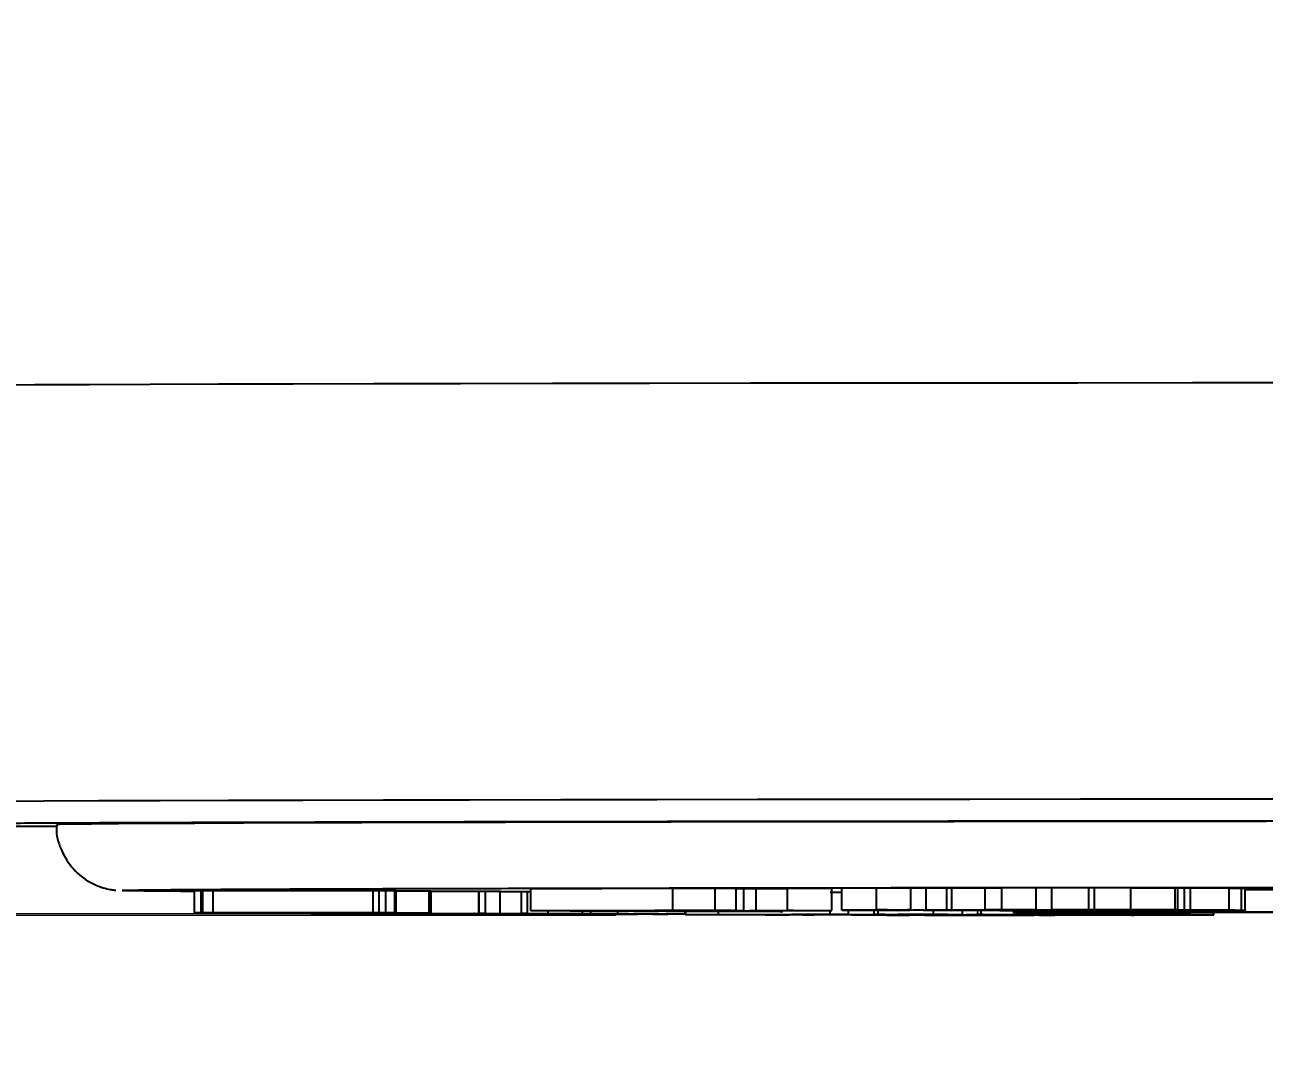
# Model space of a CAD drawing. Header units: millimetres. Extents: x 2003 to 4439, y 563 to 2285.
# Drawn here: x 2745.6 to 2802.2, y 657.3 to 704.6 of the extents above; entities that cross this region are included whole.
import ezdxf

# ---------------------------------------------------------------- set-up
doc = ezdxf.new("R2010")
doc.units = ezdxf.units.MM
doc.layers.add('AM_5', color=3, linetype='Continuous', lineweight=25)
doc.styles.add('SLDTEXTSTYLE1', font='txt.shx', dxfattribs={"width": 0.7, "bigfont": 'gbcbig.shx'})
doc.dimstyles.new('SLDDIMSTYLE12$0', dxfattribs={"dimtxt": 12, "dimasz": 10, "dimexe": 0, "dimexo": 0.0625, "dimgap": 0.875, "dimtad": 1, "dimdec": 1, "dimlfac": 1.8, "dimrnd": 1e-09, "dimzin": 12, "dimdsep": 46, "dimtxsty": 'SLDTEXTSTYLE1', "dimcen": 0.09, "dimdle": 8.16, "dimclrd": 3, "dimclre": 3, "dimadec": 0, "dimazin": 3, "dimtfac": 1, "dimtdec": 1, "dimtofl": 0, "dimtmove": 0, "dimatfit": 3, "dimfxl": 0, "dimfrac": 2, "dimtolj": 1, "dimlwd": 5, "dimlwe": 5, "dimarcsym": 0})

# ---------------------------------------------------------------- blocks, each defined once
blk = doc.blocks.new('*D53')
at = {"layer": 'AM_5', "color": 3, "lineweight": 5, "transparency": 16777216}
blk.add_line((2818.316, 905.529), (2630.323, 905.529), dxfattribs=at)
at = {"layer": 'AM_5', "color": 3, "linetype": 'Continuous', "lineweight": 5, "transparency": 16777216}
for p, q in [((2630.323, 895.529), (2630.323, 673.917)), ((2772.571, 663.917), (2630.323, 663.917))]:
    blk.add_line(p, q, dxfattribs=at)
at = {"layer": 'AM_5', "color": 3, "transparency": 16777216}
for points in [[(2628.656, 895.529), (2631.99, 895.529), (2630.323, 905.529)], [(2628.656, 673.917), (2631.99, 673.917), (2630.323, 663.917)]]:
    blk.add_solid(points, dxfattribs=at)
at = {"layer": 'Defpoints', "color": 0, "transparency": 16777216}
for p in [(2818.379, 905.529), (2630.323, 663.917), (2772.633, 663.917)]:
    blk.add_point(p, dxfattribs=at)
at = {"layer": 'AM_5', "color": 0, "transparency": 16777216, "insert": (2623.448, 731.198), "char_height": 12, "attachment_point": 5, "rotation": 90, "style": 'SLDTEXTSTYLE1'}
blk.add_mtext('\\A1;245', dxfattribs=at)
blk = doc.blocks.new('*D54')
at = {"layer": 'AM_5', "color": 3, "lineweight": 5, "transparency": 16777216}
blk.add_line((2771.549, 663.988), (2630.502, 663.988), dxfattribs=at)
at = {"layer": 'AM_5', "color": 3, "linetype": 'Continuous', "lineweight": 5, "transparency": 16777216}
for p, q in [((2630.502, 653.988), (2630.502, 628.833)), ((2754.291, 618.833), (2630.502, 618.833))]:
    blk.add_line(p, q, dxfattribs=at)
at = {"layer": 'AM_5', "color": 3, "transparency": 16777216}
for points in [[(2628.835, 653.988), (2632.168, 653.988), (2630.502, 663.988)], [(2628.835, 628.833), (2632.168, 628.833), (2630.502, 618.833)]]:
    blk.add_solid(points, dxfattribs=at)
at = {"layer": 'Defpoints', "color": 0, "transparency": 16777216}
for p in [(2771.611, 663.988), (2630.502, 618.833), (2754.353, 618.833)]:
    blk.add_point(p, dxfattribs=at)
at = {"layer": 'AM_5', "color": 0, "transparency": 16777216, "insert": (2623.627, 641.411), "char_height": 12, "attachment_point": 5, "rotation": 90, "style": 'SLDTEXTSTYLE1'}
blk.add_mtext('\\A1;45', dxfattribs=at)

msp = doc.modelspace()

# ---------------------------------------------------------------- linework, layer by layer
at = {"color": 7, "linetype": 'Continuous', "lineweight": 25}
for p, q in [((2750.043, 665.056), (2750.097, 665.059)), ((2753.654, 665.039), (2753.348, 665.039)), ((2753.348, 664.039), (2753.348, 665.039)), ((2753.718, 665.038), (2753.654, 665.039)), ((2753.654, 664.039), (2753.654, 665.039)), ((2753.718, 665.038), (2753.718, 664.038)), ((2761.508, 665.04), (2754.207, 665.038)), ((2754.207, 664.038), (2754.207, 665.038)), ((2761.508, 664.04), (2761.508, 665.04)), ((2762.086, 665.042), (2761.78, 665.042)), ((2761.78, 664.042), (2761.78, 665.042)), ((2762.496, 665.037), (2762.086, 665.042)), ((2762.086, 664.042), (2762.086, 665.042)), ((2762.552, 665.035), (2762.496, 665.037)), ((2762.496, 664.037), (2762.496, 665.037)), ((2762.555, 664.035), (2762.555, 665.035)), ((2764.056, 664.024), (2764.056, 665.024)), ((2764.159, 664.023), (2764.159, 665.023)), ((2766.324, 665.005), (2764.159, 665.002)), ((2766.324, 664.005), (2766.324, 665.005)), ((2766.616, 665.007), (2766.339, 665.007)), ((2766.339, 664.007), (2766.339, 665.007)), ((2767.302, 665.004), (2766.616, 665.007)), ((2766.616, 665.007), (2766.616, 664.007)), ((2767.302, 664.004), (2767.302, 665.004)), ((2768.279, 664.997), (2767.302, 664.995)), ((2768.556, 664.999), (2768.279, 664.999)), ((2768.279, 663.999), (2768.279, 664.999)), ((2768.701, 664.998), (2768.556, 664.999)), ((2768.556, 663.999), (2768.556, 664.999)), ((2775.191, 665.143), (2768.701, 665.123)), ((2768.701, 664.123), (2768.701, 665.123)), ((2777.123, 665.147), (2775.191, 665.147)), ((2775.191, 664.147), (2775.191, 665.147)), ((2777.123, 664.147), (2777.123, 665.147)), ((2778.076, 665.143), (2777.123, 665.142)), ((2778.076, 664.143), (2778.076, 665.143)), ((2778.995, 665.132), (2778.423, 665.133)), ((2778.423, 664.133), (2778.423, 665.133)), ((2780.424, 665.136), (2778.995, 665.132)), ((2778.995, 664.132), (2778.995, 665.132)), ((2782.45, 665.141), (2780.424, 665.14)), ((2780.424, 664.14), (2780.424, 665.14)), ((2782.45, 664.141), (2782.45, 665.141)), ((2784.484, 665.159), (2782.905, 665.157)), ((2782.905, 664.157), (2782.905, 665.157)), ((2786.046, 665.167), (2784.484, 665.166)), ((2784.484, 664.166), (2784.484, 665.166)), ((2786.046, 664.167), (2786.046, 665.167)), ((2786.76, 665.162), (2786.046, 665.165)), ((2787.695, 665.164), (2786.76, 665.162)), ((2786.76, 664.162), (2786.76, 665.162)), ((2787.926, 665.166), (2787.695, 665.164)), ((2787.695, 664.164), (2787.695, 665.164)), ((2789.449, 665.165), (2787.926, 665.166)), ((2787.926, 664.166), (2787.926, 665.166)), ((2790.21, 665.167), (2789.449, 665.166)), ((2789.449, 664.166), (2789.449, 665.166)), ((2791.774, 665.175), (2790.21, 665.174)), ((2790.21, 664.174), (2790.21, 665.174)), ((2791.774, 664.175), (2791.774, 665.175)), ((2792.488, 665.17), (2791.774, 665.173)), ((2794.18, 665.173), (2792.488, 665.17)), ((2792.488, 664.17), (2792.488, 665.17)), ((2794.435, 665.175), (2794.18, 665.173)), ((2794.18, 664.173), (2794.18, 665.173)), ((2796.099, 665.174), (2794.435, 665.175)), ((2794.435, 664.175), (2794.435, 665.175)), ((2796.099, 664.174), (2796.099, 665.174)), ((2798.239, 665.168), (2798.126, 665.168)), ((2798.126, 664.168), (2798.126, 665.168)), ((2798.239, 664.168), (2798.239, 665.168)), ((2798.544, 665.159), (2798.239, 665.158)), ((2798.814, 665.161), (2798.544, 665.159)), ((2798.544, 664.159), (2798.544, 665.159)), ((2800.579, 665.161), (2798.814, 665.161)), ((2798.814, 664.161), (2798.814, 665.161)), ((2800.579, 664.161), (2800.579, 665.161)), ((2801.149, 664.151), (2801.149, 665.151)), ((2801.314, 664.15), (2801.314, 665.15)), ((2753.739, 664.034), (2753.348, 664.039)), ((2753.348, 664.039), (2753.654, 664.039)), ((2753.654, 664.039), (2753.718, 664.038)), ((2754.029, 664.035), (2754.045, 664.035)), ((2754.207, 664.038), (2761.508, 664.04)), ((2761.654, 664.039), (2754.353, 664.036)), ((2755.201, 664.036), (2755.201, 664.02)), ((2758.653, 664.03), (2758.653, 664.038)), ((2759.61, 663.995), (2758.664, 663.999)), ((2758.664, 663.999), (2758.942, 663.999)), ((2758.942, 663.999), (2759.13, 663.998)), ((2759.888, 663.995), (2759.61, 663.995)), ((2759.699, 663.996), (2759.888, 663.995)), ((2759.712, 663.998), (2766.324, 664.005)), ((2766.096, 664.004), (2759.855, 663.997)), ((2759.888, 663.995), (2759.888, 663.997)), ((2761.053, 663.989), (2766.144, 664.004)), ((2761.053, 663.989), (2761.053, 663.998)), ((2761.196, 663.988), (2761.053, 663.989)), ((2768.454, 663.996), (2761.196, 663.988)), ((2761.835, 664.042), (2761.78, 664.042)), ((2761.78, 664.042), (2762.086, 664.042)), ((2762.086, 664.042), (2762.496, 664.037)), ((2762.496, 664.037), (2762.478, 664.035)), ((2767.302, 664.004), (2762.854, 663.991)), ((2762.854, 663.991), (2762.902, 663.991)), ((2762.902, 663.991), (2768.312, 663.997)), ((2762.902, 663.991), (2762.902, 663.991)), ((2763.054, 663.99), (2763.054, 663.983)), ((2763.398, 663.98), (2763.091, 663.982)), ((2765.667, 663.993), (2765.667, 663.991)), ((2766.144, 664.004), (2766.096, 664.004)), ((2766.482, 664.006), (2766.339, 664.007)), ((2766.339, 664.007), (2766.616, 664.007)), ((2768.127, 663.967), (2766.441, 663.971)), ((2766.441, 663.971), (2766.684, 663.971)), ((2766.616, 664.007), (2767.302, 664.004)), ((2766.684, 663.971), (2766.977, 663.971)), ((2767.591, 663.97), (2773.255, 663.98)), ((2768.079, 663.968), (2768.37, 663.967)), ((2773.735, 663.979), (2768.112, 663.969)), ((2768.37, 663.967), (2768.127, 663.967)), ((2768.468, 663.998), (2768.279, 663.999)), ((2768.279, 663.999), (2768.556, 663.999)), ((2768.304, 663.982), (2768.304, 663.996)), ((2768.312, 663.997), (2768.312, 663.999)), ((2768.37, 663.967), (2768.37, 663.97)), ((2768.556, 663.999), (2769.502, 663.995)), ((2768.701, 664.123), (2775.443, 664.144)), ((2769.569, 664.123), (2768.701, 664.123)), ((2769.225, 663.995), (2769.036, 663.995)), ((2769.502, 663.995), (2769.225, 663.995)), ((2769.502, 663.995), (2769.502, 664.123)), ((2771.842, 664.131), (2770.342, 664.126)), ((2770.507, 664.122), (2770.507, 664.127)), ((2770.507, 664.122), (2770.509, 664.123)), ((2770.509, 664.123), (2770.509, 664.127)), ((2770.851, 663.983), (2772.679, 663.985)), ((2771.005, 663.982), (2770.851, 663.983)), ((2771.066, 663.991), (2771.066, 664.122)), ((2771.446, 663.988), (2771.446, 664.122)), ((2776.473, 664.124), (2771.842, 664.131)), ((2773.812, 664.137), (2772.394, 664.133)), ((2772.394, 664.133), (2777.025, 664.126)), ((2772.679, 663.985), (2772.679, 664.122)), ((2772.679, 663.985), (2775.757, 663.977)), ((2773.394, 664.117), (2774.539, 664.118)), ((2778.443, 664.13), (2773.812, 664.137)), ((2773.928, 664.124), (2773.928, 664.128)), ((2774.48, 663.973), (2774.278, 663.974)), ((2777.123, 664.147), (2774.364, 664.139)), ((2774.364, 664.139), (2778.022, 664.134)), ((2775.757, 663.977), (2774.48, 663.973)), ((2774.489, 664.123), (2774.489, 664.127)), ((2774.539, 664.118), (2774.539, 664.127)), ((2774.539, 664.118), (2776.473, 664.124)), ((2782.45, 664.141), (2774.881, 664.118)), ((2775.443, 664.144), (2775.191, 664.147)), ((2775.191, 664.147), (2777.123, 664.147)), ((2775.757, 663.977), (2775.757, 664.12)), ((2775.772, 664.121), (2775.772, 663.953)), ((2776.391, 664.142), (2776.391, 664.145)), ((2776.391, 664.142), (2778.076, 664.143)), ((2777.025, 664.132), (2777.025, 664.126)), ((2777.025, 664.126), (2778.443, 664.13)), ((2777.252, 664.125), (2777.252, 663.96)), ((2778.423, 664.133), (2778.995, 664.132)), ((2778.995, 664.132), (2780.691, 664.137)), ((2781.457, 663.941), (2779.4, 663.944)), ((2779.4, 663.944), (2779.581, 663.944)), ((2779.581, 663.944), (2779.879, 663.944)), ((2780.203, 664.103), (2779.971, 664.103)), ((2780.203, 664.103), (2780.203, 664.134)), ((2780.424, 664.14), (2782.45, 664.141)), ((2780.691, 664.137), (2780.424, 664.14)), ((2780.505, 663.944), (2784.78, 663.957)), ((2783.164, 663.949), (2781.191, 663.943)), ((2781.337, 663.942), (2781.337, 663.943)), ((2781.337, 663.942), (2781.638, 663.941)), ((2781.638, 663.941), (2781.457, 663.941)), ((2781.638, 663.941), (2781.638, 663.944)), ((2782.376, 663.963), (2782.376, 664.141)), ((2782.905, 664.157), (2786, 664.161)), ((2783.765, 664.157), (2782.905, 664.157)), ((2784.491, 663.947), (2783.164, 663.949)), ((2783.213, 663.959), (2783.213, 664.157)), ((2785.466, 663.956), (2783.343, 663.949)), ((2783.343, 663.949), (2784.414, 663.948)), ((2784.375, 663.959), (2784.375, 664.158)), ((2784.632, 663.958), (2784.375, 663.959)), ((2784.375, 663.959), (2784.554, 663.959)), ((2784.414, 663.948), (2784.414, 663.953)), ((2784.484, 664.166), (2786.046, 664.167)), ((2784.554, 663.959), (2784.554, 664.158)), ((2784.554, 663.959), (2787.084, 663.955)), ((2784.963, 663.936), (2784.963, 663.954)), ((2789.63, 663.93), (2784.963, 663.936)), ((2784.963, 663.936), (2785.111, 663.936)), ((2785.756, 664.16), (2785.055, 664.159)), ((2785.111, 663.936), (2785.111, 663.955)), ((2785.111, 663.936), (2785.387, 663.936)), ((2785.455, 664.148), (2785.455, 664.16)), ((2785.455, 664.148), (2785.797, 664.152)), ((2785.663, 664.147), (2785.455, 664.148)), ((2786.046, 664.167), (2785.9, 664.165)), ((2785.9, 664.165), (2786.76, 664.162)), ((2785.997, 663.936), (2789.55, 663.95)), ((2786.689, 663.955), (2786.09, 663.956)), ((2786.624, 664.142), (2798.544, 664.159)), ((2787.482, 664.142), (2786.624, 664.142)), ((2788.592, 663.943), (2786.729, 663.935)), ((2786.747, 664.159), (2786.738, 664.158)), ((2786.76, 664.162), (2787.695, 664.164)), ((2786.941, 663.934), (2786.941, 663.936)), ((2786.941, 663.934), (2788.132, 663.933)), ((2789.496, 664.165), (2786.984, 664.162)), ((2786.984, 664.162), (2787.395, 664.16)), ((2787.084, 663.955), (2787.084, 664.142)), ((2787.238, 663.949), (2787.682, 663.951)), ((2787.395, 664.16), (2787.395, 664.162)), ((2787.695, 664.164), (2787.926, 664.166)), ((2787.89, 664.149), (2795.662, 664.16)), ((2788.753, 664.149), (2787.89, 664.149)), ((2787.926, 664.166), (2789.496, 664.165)), ((2788.132, 663.933), (2788.132, 663.941)), ((2788.415, 663.951), (2788.415, 664.144)), ((2789.917, 663.941), (2788.592, 663.943)), ((2790.282, 663.949), (2788.742, 663.943)), ((2788.742, 663.943), (2790.068, 663.942)), ((2793.448, 664.151), (2788.774, 664.144)), ((2789.511, 664.153), (2788.82, 664.152)), ((2789.106, 663.952), (2789.106, 664.145)), ((2789.336, 663.952), (2789.106, 663.952)), ((2789.106, 663.952), (2789.257, 663.952)), ((2789.257, 663.952), (2789.257, 664.145)), ((2789.257, 663.952), (2793.741, 663.947)), ((2789.449, 664.166), (2791.728, 664.169)), ((2790.31, 664.166), (2789.449, 664.166)), ((2789.496, 664.165), (2789.496, 664.166)), ((2789.55, 663.95), (2789.614, 663.951)), ((2791.1, 663.934), (2789.63, 663.93)), ((2797.581, 664.161), (2790.045, 664.151)), ((2790.068, 663.942), (2790.068, 663.949)), ((2790.115, 664.135), (2790.115, 664.146)), ((2790.323, 664.135), (2790.115, 664.135)), ((2790.391, 663.937), (2790.118, 663.938)), ((2790.118, 663.938), (2790.218, 663.938)), ((2790.184, 664.16), (2790.184, 664.166)), ((2790.21, 664.174), (2791.774, 664.175)), ((2791.857, 663.943), (2790.391, 663.937)), ((2790.584, 663.929), (2790.584, 663.932)), ((2790.584, 663.929), (2790.701, 663.93)), ((2792.51, 663.928), (2790.584, 663.929)), ((2790.701, 663.93), (2790.701, 663.933)), ((2790.701, 663.93), (2791.087, 663.93)), ((2790.751, 664.147), (2790.751, 664.084)), ((2790.751, 664.081), (2790.751, 664.084)), ((2790.751, 664.084), (2800.639, 664.084)), ((2791.791, 664.081), (2790.751, 664.081)), ((2790.751, 664.022), (2790.751, 664.081)), ((2790.751, 664.02), (2790.751, 664.022)), ((2790.751, 664.022), (2791.791, 664.022)), ((2798.829, 664.02), (2790.751, 664.02)), ((2792.171, 663.948), (2790.89, 663.95)), ((2790.921, 663.934), (2790.921, 663.939)), ((2790.921, 663.934), (2791.1, 663.934)), ((2791.087, 663.93), (2791.087, 663.934)), ((2791.1, 663.934), (2791.1, 663.94)), ((2791.168, 664.156), (2791.168, 664.171)), ((2791.394, 664.156), (2791.168, 664.156)), ((2791.43, 664.147), (2791.43, 664.148)), ((2791.43, 664.147), (2793.081, 664.146)), ((2791.433, 663.943), (2791.433, 663.949)), ((2791.433, 663.943), (2791.584, 663.943)), ((2791.584, 663.943), (2791.584, 663.949)), ((2791.584, 663.943), (2791.857, 663.943)), ((2791.774, 664.175), (2791.591, 664.173)), ((2791.591, 664.173), (2792.488, 664.17)), ((2791.695, 664.164), (2791.599, 664.168)), ((2791.676, 663.93), (2794.458, 663.945)), ((2791.676, 663.93), (2791.676, 663.942)), ((2791.791, 664.022), (2791.791, 664.081)), ((2791.857, 663.943), (2791.857, 663.949)), ((2794.591, 663.944), (2791.965, 663.93)), ((2792.243, 663.929), (2792.243, 663.931)), ((2792.243, 663.929), (2792.628, 663.928)), ((2792.488, 664.17), (2794.18, 664.173)), ((2792.628, 663.928), (2792.51, 663.928)), ((2793.081, 664.146), (2792.573, 664.145)), ((2792.628, 663.928), (2792.628, 663.933)), ((2796.099, 664.174), (2792.768, 664.17)), ((2793.081, 664.146), (2793.081, 664.15)), ((2793.398, 663.943), (2793.119, 663.943)), ((2793.21, 664.141), (2793.21, 664.15)), ((2793.359, 664.141), (2793.21, 664.141)), ((2793.351, 664.025), (2793.351, 664.078)), ((2793.741, 663.947), (2793.398, 663.943)), ((2795.39, 664.144), (2793.448, 664.151)), ((2793.741, 663.947), (2793.741, 664.02)), ((2793.892, 663.946), (2793.892, 664.02)), ((2793.892, 663.946), (2794.009, 663.947)), ((2794.18, 663.946), (2793.892, 663.946)), ((2794.009, 664.02), (2794.009, 663.947)), ((2794.009, 663.947), (2795.406, 663.946)), ((2794.18, 664.173), (2794.435, 664.175)), ((2800.579, 664.161), (2794.268, 664.152)), ((2794.268, 664.152), (2796.248, 664.145)), ((2794.435, 664.175), (2796.099, 664.174)), ((2794.458, 663.945), (2794.503, 663.945)), ((2795.159, 664.162), (2794.509, 664.16)), ((2794.687, 663.944), (2794.591, 663.944)), ((2795.448, 663.925), (2794.687, 663.944)), ((2795.406, 663.946), (2795.406, 664.02)), ((2795.406, 663.946), (2796.13, 663.929)), ((2795.737, 663.925), (2795.448, 663.925)), ((2795.662, 664.16), (2795.917, 664.162)), ((2798.792, 663.941), (2795.737, 663.925)), ((2795.917, 664.162), (2797.581, 664.161)), ((2796.117, 664.152), (2796.117, 664.154)), ((2796.207, 664.152), (2796.117, 664.152)), ((2796.13, 663.929), (2796.13, 664.02)), ((2796.13, 663.929), (2796.226, 663.929)), ((2796.226, 663.929), (2796.226, 664.02)), ((2796.226, 663.929), (2798.503, 663.941)), ((2796.228, 664.054), (2796.228, 664.078)), ((2800.036, 664.054), (2796.228, 664.054)), ((2800.19, 664.051), (2796.228, 664.051)), ((2796.228, 664.051), (2796.228, 664.025)), ((2796.248, 664.145), (2796.248, 664.155)), ((2796.593, 664.143), (2796.593, 664.155)), ((2797.788, 664.081), (2799.689, 664.081)), ((2797.788, 664.022), (2797.788, 664.051)), ((2797.788, 664.022), (2798.829, 664.022)), ((2797.841, 663.943), (2797.841, 664.02)), ((2798.226, 663.942), (2797.841, 663.943)), ((2797.841, 663.943), (2797.958, 663.943)), ((2797.958, 663.943), (2797.958, 664.02)), ((2797.958, 663.943), (2799.884, 663.942)), ((2798.126, 664.168), (2798.239, 664.168)), ((2798.503, 663.941), (2798.548, 663.942)), ((2798.544, 664.159), (2798.814, 664.161)), ((2798.814, 664.161), (2800.579, 664.161)), ((2798.829, 664.022), (2798.829, 664.051)), ((2798.829, 664.022), (2798.829, 664.02)), ((2799.767, 663.941), (2799.382, 663.941)), ((2799.884, 663.942), (2799.767, 663.941)), ((2799.884, 663.942), (2799.884, 664.051)), ((2805.757, 664.02), (2800.19, 664.051)), ((2800.639, 664.084), (2800.639, 664.15))]:
    msp.add_line(p, q, dxfattribs=at)
at = {"color": 7, "linetype": 'Continuous', "lineweight": 25, "flags": 128}
for points in [[(2804.23, 688.225), (2798.905, 688.222), (2793.67, 688.219), (2788.551, 688.215), (2783.572, 688.21), (2778.754, 688.205), (2774.121, 688.199), (2769.694, 688.192), (2765.494, 688.184), (2761.54, 688.176), (2757.851, 688.168), (2754.443, 688.159), (2751.333, 688.149), (2748.535, 688.139), (2746.062, 688.129), (2743.924, 688.118), (2742.134, 688.107)], [(2804.23, 669.225), (2798.971, 669.222), (2793.8, 669.219), (2788.742, 669.215), (2783.818, 669.21), (2779.051, 669.205), (2774.463, 669.199), (2770.075, 669.192), (2765.905, 669.185), (2761.974, 669.177), (2758.299, 669.169), (2754.897, 669.16), (2751.782, 669.151), (2748.97, 669.141), (2746.472, 669.131), (2744.301, 669.12), (2742.465, 669.109), (2740.974, 669.098), (2739.834, 669.087)], [(2802.281, 668.205), (2797.41, 668.202), (2792.645, 668.199), (2788.008, 668.195), (2783.524, 668.19), (2779.214, 668.184), (2775.1, 668.178), (2771.202, 668.171), (2767.541, 668.164), (2764.133, 668.156), (2760.996, 668.147), (2758.146, 668.138), (2755.597, 668.129), (2753.362, 668.119), (2751.451, 668.109), (2749.875, 668.099), (2748.641, 668.089), (2747.754, 668.078), (2747.221, 668.067), (2747.043, 668.056), (2747.043, 668.056)]]:
    msp.add_lwpolyline(points, dxfattribs=at)
at = {"color": 7, "linetype": 'Continuous', "lineweight": 25}
for points, knots in [([(2804.409, 668.223), (2801.913, 668.221), (2796.876, 668.219), (2789.499, 668.214), (2782.257, 668.207), (2775.278, 668.198), (2768.675, 668.188), (2762.581, 668.176), (2757.089, 668.163), (2752.277, 668.149), (2748.214, 668.134), (2744.945, 668.119), (2742.406, 668.103), (2741.344, 668.092), (2740.817, 668.087)], [0, 0, 0, 0, 0.079959, 0.161371, 0.244142, 0.328893, 0.414217, 0.5, 0.585778, 0.671102, 0.755858, 0.838624, 0.920039, 1, 1, 1, 1]), ([(2740.817, 668.026), (2741.349, 668.021), (2742.423, 668.01), (2744.558, 667.996), (2746.361, 667.988), (2747.057, 667.985)], [0, 0, 0, 0, 0.376395, 0.759633, 1, 1, 1, 1]), ([(2747.064, 668.054), (2747.057, 668.002), (2747.008, 667.628), (2747.224, 666.926), (2747.712, 666.078), (2748.368, 665.528), (2748.955, 665.246), (2749.366, 665.127), (2749.651, 665.079), (2749.721, 665.072), (2749.763, 665.069)], [0, 0, 0, 0, 0.030661, 0.221524, 0.412563, 0.604262, 0.714262, 0.802035, 0.882755, 1, 1, 1, 1]), ([(2753.348, 665.012), (2753.129, 665.013), (2752.174, 665.019), (2751.144, 665.029), (2750.201, 665.043), (2750.096, 665.052), (2750.043, 665.056)], [0, 0, 0, 0, 0.093549, 0.407564, 0.703776, 1, 1, 1, 1]), ([(2750.097, 665.059), (2750.145, 665.063), (2750.252, 665.071), (2751.121, 665.083), (2752.602, 665.097), (2754.778, 665.111), (2757.608, 665.124), (2761.122, 665.137), (2765.276, 665.149), (2770.02, 665.16), (2775.281, 665.17), (2780.973, 665.179), (2786.996, 665.187), (2793.219, 665.193), (2799.584, 665.197), (2805.937, 665.201), (2812.276, 665.202), (2818.543, 665.203), (2824.81, 665.202), (2831.149, 665.201), (2837.501, 665.197), (2843.867, 665.193), (2850.09, 665.187), (2856.113, 665.179), (2861.805, 665.17), (2867.066, 665.16), (2871.81, 665.149), (2875.964, 665.137), (2879.478, 665.124), (2882.308, 665.111), (2884.483, 665.097), (2885.965, 665.083), (2886.836, 665.071), (2886.943, 665.063), (2886.991, 665.059)], [0, 0, 0, 0, 0.023828, 0.053273, 0.084485, 0.115699, 0.147957, 0.180726, 0.213842, 0.247136, 0.28043, 0.313546, 0.346314, 0.378573, 0.409785, 0.440999, 0.470442, 0.499888, 0.529332, 0.558778, 0.58999, 0.621203, 0.653462, 0.68623, 0.719347, 0.752641, 0.785934, 0.819051, 0.851819, 0.884078, 0.915289, 0.946503, 0.975948, 1, 1, 1, 1]), ([(2754.207, 665.038), (2754.139, 665.038), (2754.038, 665.038), (2753.908, 665.038), (2753.826, 665.038), (2753.755, 665.038), (2753.732, 665.038), (2753.718, 665.038)], [0, 0, 0, 0, 0.282258, 0.415886, 0.550305, 0.716557, 1, 1, 1, 1]), ([(2761.836, 665.041), (2761.838, 665.041), (2761.843, 665.041), (2761.797, 665.041), (2761.706, 665.041), (2761.601, 665.04), (2761.528, 665.04), (2761.508, 665.04)], [0, 0, 0, 0, 0.132695, 0.344902, 0.557282, 0.875523, 1, 1, 1, 1]), ([(2764.056, 665.024), (2763.926, 665.025), (2763.683, 665.026), (2763.081, 665.027), (2762.681, 665.027), (2762.555, 665.027)], [0, 0, 0, 0, 0.4404149, 0.8228014, 1, 1, 1, 1]), ([(2764.139, 665.023), (2764.134, 665.023), (2764.127, 665.024), (2764.067, 665.024), (2764.056, 665.024)], [0, 0, 0, 0, 0.830719, 1, 1, 1, 1]), ([(2778.423, 665.133), (2778.388, 665.134), (2778.326, 665.135), (2778.2, 665.137), (2778.115, 665.138), (2778.076, 665.138)], [0, 0, 0, 0, 0.408182, 0.725272, 1, 1, 1, 1]), ([(2782.905, 664.962), (2782.89, 664.962), (2782.793, 664.963), (2782.567, 664.963), (2782.376, 664.963)], [0, 0, 0, 0, 0.156668, 1, 1, 1, 1]), ([(2798.126, 665.168), (2797.456, 665.168), (2796.778, 665.167), (2796.108, 665.168), (2796.099, 665.168)], [0, 0, 0, 0, 0.986687, 1, 1, 1, 1]), ([(2801.149, 665.151), (2801.037, 665.152), (2800.878, 665.152), (2800.648, 665.152), (2800.579, 665.152)], [0, 0, 0, 0, 0.700719, 1, 1, 1, 1]), ([(2801.311, 665.15), (2801.299, 665.15), (2801.272, 665.151), (2801.192, 665.151), (2801.149, 665.151)], [0, 0, 0, 0, 0.457866, 1, 1, 1, 1]), ([(2802.609, 665.083), (2802.502, 665.083), (2802.082, 665.084), (2801.642, 665.084), (2801.314, 665.084)], [0, 0, 0, 0, 0.254888, 1, 1, 1, 1]), ([(2753.718, 664.038), (2753.736, 664.038), (2753.762, 664.038), (2753.857, 664.038), (2753.952, 664.038), (2754.072, 664.038), (2754.161, 664.038), (2754.207, 664.038)], [0, 0, 0, 0, 0.35696, 0.506296, 0.628832, 0.807113, 1, 1, 1, 1]), ([(2758.929, 664.028), (2758.261, 664.028), (2757.199, 664.028), (2755.805, 664.028), (2754.871, 664.03), (2754.16, 664.031), (2753.861, 664.033), (2753.758, 664.034), (2753.739, 664.034)], [0, 0, 0, 0, 0.298114, 0.474394, 0.620068, 0.765882, 0.956507, 1, 1, 1, 1]), ([(2754.353, 664.036), (2754.303, 664.036), (2754.215, 664.036), (2754.114, 664.036), (2754.051, 664.035), (2754.042, 664.035), (2754.038, 664.035)], [0, 0, 0, 0, 0.290202, 0.50382, 0.763034, 1, 1, 1, 1]), ([(2754.045, 664.035), (2754.139, 664.034), (2754.319, 664.032), (2754.996, 664.031), (2756.012, 664.03), (2757.28, 664.03), (2758.215, 664.03), (2758.653, 664.03)], [0, 0, 0, 0, 0.179595, 0.343759, 0.495827, 0.763697, 1, 1, 1, 1]), ([(2755.232, 664.02), (2755.224, 664.02), (2755.182, 664.021), (2755.476, 664.022), (2756.16, 664.024), (2757.378, 664.026), (2758.375, 664.027), (2758.867, 664.027)], [0, 0, 0, 0, 0.036608, 0.183936, 0.408772, 0.708665, 1, 1, 1, 1]), ([(2760.529, 664.015), (2759.874, 664.015), (2758.761, 664.015), (2757.26, 664.015), (2756.272, 664.016), (2755.597, 664.017), (2755.396, 664.018), (2755.291, 664.019)], [0, 0, 0, 0, 0.3332849, 0.5666872, 0.7350111, 0.8630417, 1, 1, 1, 1]), ([(2755.592, 664.019), (2755.561, 664.019), (2755.502, 664.02), (2755.693, 664.021), (2756.152, 664.022), (2757.297, 664.024), (2758.401, 664.025), (2759.15, 664.025)], [0, 0, 0, 0, 0.098439, 0.192959, 0.327087, 0.54288, 1, 1, 1, 1]), ([(2760.246, 664.017), (2759.601, 664.017), (2758.61, 664.017), (2757.322, 664.016), (2756.541, 664.017), (2756.008, 664.017), (2755.714, 664.018), (2755.624, 664.019), (2755.592, 664.019)], [0, 0, 0, 0, 0.386905, 0.5938453, 0.741486, 0.8425466, 0.9443486, 1, 1, 1, 1]), ([(2758.653, 664.03), (2759.313, 664.031), (2760.267, 664.031), (2761.353, 664.032), (2761.937, 664.034), (2762.101, 664.035), (2762.184, 664.035)], [0, 0, 0, 0, 0.452303, 0.653993, 0.826668, 1, 1, 1, 1]), ([(2758.867, 664.027), (2759.523, 664.028), (2760.642, 664.028), (2762.122, 664.028), (2763.093, 664.027), (2763.749, 664.026), (2763.951, 664.025), (2764.056, 664.024)], [0, 0, 0, 0, 0.335879, 0.572344, 0.731569, 0.859032, 1, 1, 1, 1]), ([(2762.469, 664.034), (2762.353, 664.033), (2762.121, 664.032), (2761.288, 664.03), (2760.176, 664.029), (2759.325, 664.029), (2758.929, 664.028)], [0, 0, 0, 0, 0.221306, 0.442951, 0.740483, 1, 1, 1, 1]), ([(2759.13, 663.998), (2759.172, 663.998), (2759.231, 663.998), (2759.357, 663.998), (2759.472, 663.997), (2759.594, 663.998), (2759.673, 663.998), (2759.712, 663.998)], [0, 0, 0, 0, 0.3461, 0.493467, 0.642693, 0.820568, 1, 1, 1, 1]), ([(2759.15, 664.025), (2759.798, 664.026), (2760.794, 664.026), (2762.083, 664.026), (2762.848, 664.026), (2763.355, 664.025), (2763.606, 664.025), (2763.683, 664.024), (2763.706, 664.024)], [0, 0, 0, 0, 0.397346, 0.609831, 0.759517, 0.858592, 0.95839, 1, 1, 1, 1]), ([(2759.855, 663.997), (2759.808, 663.997), (2759.729, 663.997), (2759.653, 663.997), (2759.62, 663.996), (2759.633, 663.996), (2759.677, 663.996), (2759.699, 663.996)], [0, 0, 0, 0, 0.227355, 0.388209, 0.549679, 0.776891, 1, 1, 1, 1]), ([(2763.706, 664.024), (2763.741, 664.024), (2763.809, 664.023), (2763.706, 664.022), (2763.409, 664.021), (2762.441, 664.019), (2761.288, 664.018), (2760.374, 664.018), (2760.246, 664.017)], [0, 0, 0, 0, 0.099013, 0.188639, 0.277978, 0.435263, 0.920804, 1, 1, 1, 1]), ([(2764.056, 664.024), (2764.112, 664.024), (2764.225, 664.022), (2763.946, 664.02), (2763.184, 664.018), (2762.007, 664.017), (2760.987, 664.016), (2760.529, 664.015)], [0, 0, 0, 0, 0.14267, 0.2869, 0.459199, 0.757548, 1, 1, 1, 1]), ([(2761.508, 664.04), (2761.58, 664.04), (2761.684, 664.04), (2761.79, 664.041), (2761.842, 664.041), (2761.856, 664.041), (2761.843, 664.041), (2761.835, 664.042)], [0, 0, 0, 0, 0.3039299, 0.4394116, 0.5752405, 0.7665382, 1, 1, 1, 1]), ([(2762.19, 664.037), (2762.171, 664.037), (2762.134, 664.038), (2762.039, 664.038), (2761.92, 664.039), (2761.826, 664.039), (2761.734, 664.039), (2761.678, 664.039), (2761.654, 664.039)], [0, 0, 0, 0, 0.2921955, 0.5874478, 0.7122589, 0.8180509, 0.9240716, 1, 1, 1, 1]), ([(2762.208, 664.036), (2762.218, 664.036), (2762.237, 664.037), (2762.206, 664.037), (2762.19, 664.037)], [0, 0, 0, 0, 0.508302, 1, 1, 1, 1]), ([(2763.085, 663.983), (2763.08, 663.983), (2763.056, 663.984), (2763.462, 663.986), (2764.335, 663.989), (2765.214, 663.99), (2765.667, 663.991)], [0, 0, 0, 0, 0.075612, 0.323708, 0.651392, 1, 1, 1, 1]), ([(2768.841, 663.98), (2768.258, 663.979), (2767.266, 663.978), (2765.783, 663.978), (2764.711, 663.978), (2763.902, 663.979), (2763.568, 663.98), (2763.398, 663.98)], [0, 0, 0, 0, 0.333528, 0.567546, 0.735799, 0.864912, 1, 1, 1, 1]), ([(2763.66, 663.98), (2763.583, 663.981), (2763.436, 663.981), (2763.46, 663.983), (2763.731, 663.984), (2764.603, 663.986), (2765.559, 663.988), (2766.204, 663.989)], [0, 0, 0, 0, 0.098651, 0.191047, 0.328598, 0.547094, 1, 1, 1, 1]), ([(2768.304, 663.982), (2767.734, 663.981), (2766.86, 663.98), (2765.653, 663.979), (2764.857, 663.979), (2764.26, 663.979), (2763.874, 663.98), (2763.715, 663.98), (2763.66, 663.98)], [0, 0, 0, 0, 0.386956, 0.593793, 0.740338, 0.842099, 0.944778, 1, 1, 1, 1]), ([(2765.667, 663.991), (2766.252, 663.991), (2767.253, 663.992), (2768.722, 663.993), (2769.769, 663.993), (2770.558, 663.992), (2770.892, 663.991), (2771.066, 663.991)], [0, 0, 0, 0, 0.336368, 0.574645, 0.731944, 0.859761, 1, 1, 1, 1]), ([(2766.204, 663.989), (2766.777, 663.99), (2767.653, 663.991), (2768.884, 663.991), (2769.672, 663.992), (2770.253, 663.991), (2770.587, 663.991), (2770.722, 663.99), (2770.76, 663.99)], [0, 0, 0, 0, 0.397528, 0.607391, 0.759995, 0.859904, 0.960457, 1, 1, 1, 1]), ([(2766.324, 664.005), (2766.374, 664.005), (2766.455, 664.005), (2766.538, 664.005), (2766.57, 664.005), (2766.562, 664.006), (2766.514, 664.006), (2766.482, 664.006)], [0, 0, 0, 0, 0.239307, 0.388341, 0.538232, 0.677649, 1, 1, 1, 1]), ([(2766.977, 663.971), (2767.035, 663.971), (2767.116, 663.97), (2767.267, 663.97), (2767.392, 663.97), (2767.503, 663.97), (2767.567, 663.97), (2767.591, 663.97)], [0, 0, 0, 0, 0.362826, 0.512382, 0.662913, 0.871019, 1, 1, 1, 1]), ([(2768.112, 663.969), (2768.065, 663.969), (2767.99, 663.969), (2767.946, 663.969), (2767.95, 663.968), (2767.999, 663.968), (2768.055, 663.968), (2768.079, 663.968)], [0, 0, 0, 0, 0.266956, 0.429529, 0.591357, 0.826533, 1, 1, 1, 1]), ([(2770.76, 663.99), (2770.841, 663.99), (2770.995, 663.989), (2771.029, 663.988), (2770.884, 663.987), (2770.17, 663.985), (2769.201, 663.983), (2768.402, 663.982), (2768.304, 663.982)], [0, 0, 0, 0, 0.099186, 0.189605, 0.279846, 0.434014, 0.930829, 1, 1, 1, 1]), ([(2768.312, 663.997), (2768.362, 663.997), (2768.443, 663.997), (2768.526, 663.997), (2768.558, 663.997), (2768.55, 663.997), (2768.501, 663.998), (2768.468, 663.998)], [0, 0, 0, 0, 0.239079, 0.388006, 0.537788, 0.677074, 1, 1, 1, 1]), ([(2769.036, 663.995), (2769.002, 663.996), (2768.943, 663.996), (2768.814, 663.996), (2768.694, 663.996), (2768.571, 663.996), (2768.495, 663.996), (2768.454, 663.996)], [0, 0, 0, 0, 0.282446, 0.488833, 0.649378, 0.810868, 1, 1, 1, 1]), ([(2771.409, 663.987), (2771.308, 663.986), (2771.033, 663.984), (2770.104, 663.982), (2769.234, 663.981), (2768.841, 663.98)], [0, 0, 0, 0, 0.242788, 0.658331, 1, 1, 1, 1]), ([(2770.342, 664.126), (2770.251, 664.126), (2770.068, 664.126), (2769.794, 664.124), (2769.651, 664.124), (2769.569, 664.123)], [0, 0, 0, 0, 0.297154, 0.594531, 1, 1, 1, 1]), ([(2773.756, 664.122), (2773.459, 664.122), (2772.868, 664.122), (2771.774, 664.122), (2770.988, 664.122), (2770.507, 664.122)], [0, 0, 0, 0, 0.280043, 0.559301, 1, 1, 1, 1]), ([(2770.509, 664.123), (2770.819, 664.123), (2771.439, 664.124), (2772.296, 664.124), (2772.978, 664.125), (2773.495, 664.125), (2773.779, 664.124), (2773.91, 664.124), (2773.928, 664.124)], [0, 0, 0, 0, 0.277873, 0.555831, 0.757162, 0.870741, 0.982618, 1, 1, 1, 1]), ([(2773.369, 663.982), (2773.23, 663.982), (2773.023, 663.983), (2772.666, 663.983), (2772.173, 663.983), (2771.625, 663.983), (2771.176, 663.982), (2771.005, 663.982)], [0, 0, 0, 0, 0.240793, 0.359777, 0.461711, 0.794413, 1, 1, 1, 1]), ([(2771.066, 663.991), (2771.212, 663.99), (2771.434, 663.989), (2771.411, 663.988), (2771.404, 663.988)], [0, 0, 0, 0, 0.659487, 1, 1, 1, 1]), ([(2773.255, 663.98), (2773.294, 663.98), (2773.396, 663.98), (2773.505, 663.981), (2773.571, 663.981), (2773.585, 663.981), (2773.588, 663.981), (2773.57, 663.981), (2773.495, 663.981), (2773.419, 663.982), (2773.369, 663.982)], [0, 0, 0, 0, 0.166709, 0.438609, 0.487323, 0.517206, 0.541802, 0.578816, 0.723084, 1, 1, 1, 1]), ([(2779.971, 664.103), (2779.715, 664.104), (2779.096, 664.107), (2776.837, 664.112), (2774.716, 664.115), (2773.394, 664.117)], [0, 0, 0, 0, 0.209452, 0.506883, 1, 1, 1, 1]), ([(2774.567, 663.978), (2774.538, 663.979), (2774.452, 663.979), (2774.334, 663.979), (2774.233, 663.979), (2774.177, 663.979), (2774.148, 663.979), (2774.072, 663.979), (2773.932, 663.979), (2773.809, 663.979), (2773.735, 663.979)], [0, 0, 0, 0, 0.124093, 0.372351, 0.496838, 0.517541, 0.538485, 0.574939, 0.740211, 1, 1, 1, 1]), ([(2774.565, 664.121), (2774.547, 664.121), (2774.511, 664.121), (2774.386, 664.121), (2774.206, 664.121), (2773.98, 664.121), (2773.831, 664.122), (2773.756, 664.122)], [0, 0, 0, 0, 0.0876057, 0.1756397, 0.4450626, 0.7212942, 1, 1, 1, 1]), ([(2773.928, 664.124), (2774.078, 664.124), (2774.331, 664.123), (2774.492, 664.123), (2774.565, 664.122), (2774.601, 664.122), (2774.576, 664.122), (2774.565, 664.121)], [0, 0, 0, 0, 0.407699, 0.690083, 0.843754, 0.934161, 1, 1, 1, 1]), ([(2774.278, 663.974), (2774.462, 663.974), (2774.72, 663.975), (2774.89, 663.976), (2774.939, 663.976)], [0, 0, 0, 0, 0.710757, 1, 1, 1, 1]), ([(2774.946, 663.977), (2774.95, 663.977), (2774.964, 663.977), (2774.842, 663.978), (2774.675, 663.978), (2774.567, 663.978)], [0, 0, 0, 0, 0.096311, 0.412079, 1, 1, 1, 1]), ([(2774.881, 664.118), (2775.432, 664.117), (2776.45, 664.115), (2777.819, 664.113), (2779.239, 664.109), (2779.928, 664.106), (2780.164, 664.103), (2780.203, 664.103)], [0, 0, 0, 0, 0.221372, 0.409276, 0.596404, 0.933221, 1, 1, 1, 1]), ([(2776.57, 663.948), (2776.378, 663.949), (2775.999, 663.95), (2775.74, 663.952), (2775.775, 663.954), (2776.281, 663.957), (2776.923, 663.959), (2777.252, 663.96)], [0, 0, 0, 0, 0.136914, 0.269244, 0.466964, 0.727179, 1, 1, 1, 1]), ([(2776.769, 663.949), (2776.65, 663.949), (2776.419, 663.95), (2776.27, 663.951), (2776.319, 663.952), (2776.833, 663.955), (2777.54, 663.957), (2778.011, 663.958)], [0, 0, 0, 0, 0.0990027, 0.1927602, 0.3351777, 0.5578285, 1, 1, 1, 1]), ([(2778.022, 664.134), (2777.829, 664.135), (2777.525, 664.137), (2777.003, 664.14), (2776.596, 664.141), (2776.391, 664.142)], [0, 0, 0, 0, 0.46227, 0.729265, 1, 1, 1, 1]), ([(2781.729, 663.952), (2781.274, 663.951), (2780.506, 663.949), (2779.177, 663.947), (2778.124, 663.947), (2777.238, 663.947), (2776.797, 663.948), (2776.57, 663.948)], [0, 0, 0, 0, 0.335274, 0.565807, 0.736276, 0.864906, 1, 1, 1, 1]), ([(2780.97, 663.953), (2780.531, 663.952), (2779.86, 663.95), (2778.844, 663.949), (2778.104, 663.948), (2777.519, 663.948), (2777.082, 663.948), (2776.865, 663.949), (2776.769, 663.949)], [0, 0, 0, 0, 0.388784, 0.594507, 0.742724, 0.84452, 0.93111, 1, 1, 1, 1]), ([(2777.252, 663.96), (2777.71, 663.961), (2778.488, 663.963), (2779.806, 663.964), (2780.832, 663.965), (2781.696, 663.964), (2782.143, 663.964), (2782.376, 663.963)], [0, 0, 0, 0, 0.337884, 0.573603, 0.730566, 0.85906, 1, 1, 1, 1]), ([(2778.076, 664.143), (2778.02, 664.142), (2777.93, 664.141), (2777.982, 664.14), (2778.033, 664.139), (2778.058, 664.138)], [0, 0, 0, 0, 0.451045, 0.724772, 1, 1, 1, 1]), ([(2778.011, 663.958), (2778.454, 663.96), (2779.125, 663.961), (2780.176, 663.963), (2780.904, 663.963), (2781.5, 663.963), (2781.896, 663.963), (2782.087, 663.963), (2782.145, 663.963)], [0, 0, 0, 0, 0.39949, 0.604579, 0.758371, 0.856867, 0.955984, 1, 1, 1, 1]), ([(2778.058, 664.138), (2778.116, 664.138), (2778.22, 664.136), (2778.344, 664.135), (2778.396, 664.133), (2778.423, 664.133)], [0, 0, 0, 0, 0.39149, 0.695584, 1, 1, 1, 1]), ([(2779.879, 663.944), (2779.951, 663.944), (2780.05, 663.943), (2780.199, 663.943), (2780.307, 663.943), (2780.417, 663.944), (2780.474, 663.944), (2780.505, 663.944)], [0, 0, 0, 0, 0.3451215, 0.47825, 0.6125433, 0.7923859, 1, 1, 1, 1]), ([(2782.145, 663.963), (2782.267, 663.962), (2782.498, 663.962), (2782.674, 663.961), (2782.701, 663.96), (2782.353, 663.957), (2781.664, 663.955), (2781.063, 663.953), (2780.97, 663.953)], [0, 0, 0, 0, 0.099608, 0.189208, 0.278687, 0.431625, 0.91232, 1, 1, 1, 1]), ([(2781.191, 663.943), (2781.162, 663.943), (2781.115, 663.943), (2781.097, 663.942), (2781.136, 663.942), (2781.218, 663.942), (2781.302, 663.942), (2781.337, 663.942)], [0, 0, 0, 0, 0.2392653, 0.3980718, 0.5583573, 0.8110269, 1, 1, 1, 1]), ([(2783.156, 663.958), (2782.996, 663.957), (2782.702, 663.955), (2782.035, 663.953), (2781.729, 663.952)], [0, 0, 0, 0, 0.541529, 1, 1, 1, 1]), ([(2782.376, 663.963), (2782.576, 663.963), (2782.976, 663.962), (2783.229, 663.96), (2783.188, 663.959), (2783.173, 663.959)], [0, 0, 0, 0, 0.3813, 0.766294, 1, 1, 1, 1]), ([(2785.055, 664.159), (2784.916, 664.159), (2784.639, 664.158), (2784.199, 664.158), (2783.924, 664.157), (2783.765, 664.157)], [0, 0, 0, 0, 0.297582, 0.595326, 1, 1, 1, 1]), ([(2784.414, 663.948), (2784.674, 663.948), (2785.114, 663.947), (2785.782, 663.947), (2786.33, 663.947), (2786.825, 663.948), (2787.091, 663.949), (2787.238, 663.949)], [0, 0, 0, 0, 0.269335, 0.456647, 0.599702, 0.778351, 1, 1, 1, 1]), ([(2786, 664.161), (2785.818, 664.162), (2785.482, 664.163), (2784.975, 664.165), (2784.648, 664.166), (2784.484, 664.166)], [0, 0, 0, 0, 0.369183, 0.684555, 1, 1, 1, 1]), ([(2787.999, 663.948), (2787.783, 663.948), (2787.421, 663.947), (2786.682, 663.946), (2785.958, 663.946), (2785.191, 663.946), (2784.727, 663.947), (2784.491, 663.947)], [0, 0, 0, 0, 0.253557, 0.424716, 0.595645, 0.794239, 1, 1, 1, 1]), ([(2784.78, 663.957), (2784.811, 663.957), (2784.861, 663.957), (2784.883, 663.958), (2784.862, 663.958), (2784.778, 663.958), (2784.688, 663.958), (2784.632, 663.958)], [0, 0, 0, 0, 0.242147, 0.388856, 0.536837, 0.710317, 1, 1, 1, 1]), ([(2785.387, 663.936), (2785.464, 663.936), (2785.573, 663.936), (2785.734, 663.936), (2785.843, 663.936), (2785.934, 663.936), (2785.976, 663.936), (2785.997, 663.936)], [0, 0, 0, 0, 0.350066, 0.499422, 0.650662, 0.830252, 1, 1, 1, 1]), ([(2786.09, 663.956), (2786.02, 663.956), (2785.912, 663.956), (2785.743, 663.956), (2785.619, 663.956), (2785.529, 663.956), (2785.485, 663.956), (2785.466, 663.956)], [0, 0, 0, 0, 0.336259, 0.518412, 0.701425, 0.865829, 1, 1, 1, 1]), ([(2786.637, 664.155), (2786.543, 664.153), (2786.352, 664.151), (2785.895, 664.149), (2785.663, 664.147)], [0, 0, 0, 0, 0.493905, 1, 1, 1, 1]), ([(2785.882, 664.156), (2785.883, 664.156), (2785.917, 664.157), (2785.834, 664.159), (2785.756, 664.16)], [0, 0, 0, 0, 0.05128, 1, 1, 1, 1]), ([(2786.729, 663.935), (2786.706, 663.935), (2786.667, 663.935), (2786.67, 663.935), (2786.711, 663.935), (2786.803, 663.934), (2786.89, 663.934), (2786.941, 663.934)], [0, 0, 0, 0, 0.233621, 0.399553, 0.564983, 0.740199, 1, 1, 1, 1]), ([(2787.718, 663.952), (2787.724, 663.952), (2787.752, 663.952), (2787.615, 663.953), (2787.256, 663.954), (2786.891, 663.955), (2786.689, 663.955)], [0, 0, 0, 0, 0.067979, 0.316164, 0.620975, 1, 1, 1, 1]), ([(2788.82, 664.152), (2788.654, 664.152), (2788.322, 664.154), (2787.624, 664.156), (2787.096, 664.158), (2786.747, 664.159)], [0, 0, 0, 0, 0.25307, 0.506097, 1, 1, 1, 1]), ([(2787.084, 663.955), (2787.405, 663.955), (2787.929, 663.954), (2788.359, 663.952), (2788.46, 663.951), (2788.304, 663.949), (2788.085, 663.948), (2787.999, 663.948)], [0, 0, 0, 0, 0.303232, 0.495993, 0.689194, 0.877678, 1, 1, 1, 1]), ([(2787.395, 664.16), (2787.704, 664.16), (2788.332, 664.161), (2789.128, 664.161), (2789.687, 664.161), (2789.998, 664.161), (2790.123, 664.16), (2790.184, 664.16)], [0, 0, 0, 0, 0.325958, 0.662347, 0.799326, 0.902609, 1, 1, 1, 1]), ([(2788.774, 664.144), (2788.635, 664.144), (2788.358, 664.144), (2787.916, 664.143), (2787.641, 664.142), (2787.482, 664.142)], [0, 0, 0, 0, 0.297206, 0.594593, 1, 1, 1, 1]), ([(2789.609, 664.158), (2789.385, 664.159), (2788.956, 664.159), (2788.249, 664.16), (2787.78, 664.16), (2787.543, 664.16)], [0, 0, 0, 0, 0.350612, 0.672174, 1, 1, 1, 1]), ([(2787.543, 664.16), (2787.724, 664.159), (2788.086, 664.158), (2788.737, 664.156), (2789.219, 664.154), (2789.511, 664.153)], [0, 0, 0, 0, 0.282431, 0.564866, 1, 1, 1, 1]), ([(2788.132, 663.933), (2788.415, 663.933), (2788.9, 663.932), (2789.7, 663.932), (2790.36, 663.933), (2790.741, 663.934), (2790.921, 663.934)], [0, 0, 0, 0, 0.296463, 0.506276, 0.766316, 1, 1, 1, 1]), ([(2790.045, 664.151), (2789.907, 664.151), (2789.63, 664.15), (2789.188, 664.15), (2788.912, 664.149), (2788.753, 664.149)], [0, 0, 0, 0, 0.297214, 0.594601, 1, 1, 1, 1]), ([(2789.617, 663.951), (2789.617, 663.951), (2789.619, 663.951), (2789.588, 663.951), (2789.495, 663.951), (2789.397, 663.951), (2789.336, 663.952)], [0, 0, 0, 0, 0.034336, 0.266425, 0.542953, 1, 1, 1, 1]), ([(2790.297, 664.158), (2790.277, 664.158), (2790.238, 664.158), (2790.142, 664.158), (2789.995, 664.158), (2789.807, 664.158), (2789.675, 664.158), (2789.609, 664.158)], [0, 0, 0, 0, 0.082107, 0.164925, 0.356677, 0.675002, 1, 1, 1, 1]), ([(2790.218, 663.938), (2790.319, 663.938), (2790.459, 663.939), (2790.44, 663.94), (2790.32, 663.941), (2790.126, 663.941), (2789.978, 663.941), (2789.917, 663.941)], [0, 0, 0, 0, 0.4002553, 0.5540467, 0.7092134, 0.880119, 1, 1, 1, 1]), ([(2790.068, 663.942), (2790.201, 663.942), (2790.408, 663.941), (2790.724, 663.941), (2790.982, 663.942), (2791.238, 663.942), (2791.363, 663.943), (2791.433, 663.943)], [0, 0, 0, 0, 0.265228, 0.413113, 0.562281, 0.751044, 1, 1, 1, 1]), ([(2790.115, 664.135), (2790.36, 664.136), (2790.831, 664.139), (2791.287, 664.143), (2791.382, 664.145), (2791.43, 664.147)], [0, 0, 0, 0, 0.35008, 0.672322, 1, 1, 1, 1]), ([(2790.184, 664.16), (2790.251, 664.16), (2790.36, 664.159), (2790.367, 664.159), (2790.344, 664.158), (2790.341, 664.158), (2790.309, 664.158), (2790.297, 664.158)], [0, 0, 0, 0, 0.414992, 0.667292, 0.851809, 0.943552, 1, 1, 1, 1]), ([(2791.728, 664.169), (2791.545, 664.17), (2791.208, 664.171), (2790.696, 664.172), (2790.372, 664.173), (2790.21, 664.174)], [0, 0, 0, 0, 0.369297, 0.684635, 1, 1, 1, 1]), ([(2790.89, 663.95), (2790.826, 663.95), (2790.72, 663.95), (2790.565, 663.95), (2790.45, 663.95), (2790.352, 663.95), (2790.307, 663.95), (2790.282, 663.949)], [0, 0, 0, 0, 0.2946797, 0.4891513, 0.6427246, 0.79668, 1, 1, 1, 1]), ([(2791.599, 664.168), (2791.461, 664.168), (2791.183, 664.167), (2790.742, 664.167), (2790.468, 664.166), (2790.31, 664.166)], [0, 0, 0, 0, 0.297538, 0.595282, 1, 1, 1, 1]), ([(2792.573, 664.145), (2792.35, 664.144), (2791.936, 664.141), (2791.201, 664.138), (2790.616, 664.136), (2790.323, 664.135)], [0, 0, 0, 0, 0.365437, 0.681548, 1, 1, 1, 1]), ([(2791.087, 663.93), (2791.177, 663.93), (2791.302, 663.929), (2791.469, 663.929), (2791.574, 663.93), (2791.639, 663.93), (2791.668, 663.93), (2791.676, 663.93)], [0, 0, 0, 0, 0.388994, 0.538184, 0.687796, 0.914813, 1, 1, 1, 1]), ([(2791.168, 664.156), (2791.324, 664.157), (2791.624, 664.16), (2791.681, 664.163), (2791.708, 664.164)], [0, 0, 0, 0, 0.523773, 1, 1, 1, 1]), ([(2792.549, 664.166), (2792.509, 664.165), (2792.437, 664.162), (2792.028, 664.159), (2791.606, 664.157), (2791.394, 664.156)], [0, 0, 0, 0, 0.386257, 0.690164, 1, 1, 1, 1]), ([(2793.351, 664.078), (2793.342, 664.079), (2793.326, 664.079), (2793.128, 664.08), (2792.867, 664.081), (2792.413, 664.081), (2792.046, 664.081), (2791.791, 664.081)], [0, 0, 0, 0, 0.250411, 0.398556, 0.54744, 0.686236, 1, 1, 1, 1]), ([(2791.791, 664.022), (2792.088, 664.022), (2792.505, 664.022), (2792.978, 664.023), (2793.221, 664.023), (2793.339, 664.024), (2793.347, 664.025), (2793.351, 664.025)], [0, 0, 0, 0, 0.364031, 0.510061, 0.655864, 0.843841, 1, 1, 1, 1]), ([(2791.965, 663.93), (2791.941, 663.93), (2791.913, 663.929), (2791.932, 663.929), (2791.935, 663.929)], [0, 0, 0, 0, 0.839131, 1, 1, 1, 1]), ([(2791.949, 663.929), (2791.967, 663.929), (2792.011, 663.929), (2792.116, 663.929), (2792.205, 663.929), (2792.243, 663.929)], [0, 0, 0, 0, 0.2705737, 0.6892242, 1, 1, 1, 1]), ([(2793.119, 663.943), (2793.112, 663.944), (2793.097, 663.945), (2792.875, 663.947), (2792.499, 663.948), (2792.253, 663.948), (2792.171, 663.948)], [0, 0, 0, 0, 0.333446, 0.670522, 0.890051, 1, 1, 1, 1]), ([(2794.509, 664.16), (2794.339, 664.16), (2793.998, 664.161), (2793.351, 664.164), (2792.861, 664.165), (2792.549, 664.166)], [0, 0, 0, 0, 0.266774, 0.533551, 1, 1, 1, 1]), ([(2792.768, 664.17), (2793.392, 664.169), (2794.645, 664.168), (2796.514, 664.168), (2797.647, 664.168), (2798.126, 664.168)], [0, 0, 0, 0, 0.365081, 0.731832, 1, 1, 1, 1]), ([(2797.658, 664.165), (2796.992, 664.165), (2795.848, 664.166), (2794.283, 664.167), (2793.439, 664.168), (2793.012, 664.168)], [0, 0, 0, 0, 0.407022, 0.699492, 1, 1, 1, 1]), ([(2793.012, 664.168), (2793.191, 664.168), (2793.55, 664.167), (2794.254, 664.164), (2794.802, 664.163), (2795.159, 664.162)], [0, 0, 0, 0, 0.257454, 0.514908, 1, 1, 1, 1]), ([(2793.21, 664.141), (2793.513, 664.141), (2794.06, 664.142), (2794.686, 664.143), (2795.056, 664.143), (2795.229, 664.143), (2795.344, 664.143), (2795.42, 664.143), (2795.452, 664.144), (2795.458, 664.144), (2795.426, 664.144), (2795.398, 664.144), (2795.39, 664.144)], [0, 0, 0, 0, 0.35041, 0.630866, 0.725925, 0.790521, 0.841305, 0.86957, 0.898179, 0.941209, 0.984756, 1, 1, 1, 1]), ([(2795.932, 664.14), (2795.725, 664.14), (2795.306, 664.141), (2794.398, 664.141), (2793.761, 664.141), (2793.359, 664.141)], [0, 0, 0, 0, 0.263652, 0.534652, 1, 1, 1, 1]), ([(2794.498, 663.945), (2794.497, 663.945), (2794.496, 663.945), (2794.455, 663.946), (2794.353, 663.946), (2794.252, 663.946), (2794.18, 663.946)], [0, 0, 0, 0, 0.094648, 0.307424, 0.510271, 1, 1, 1, 1]), ([(2796.248, 664.145), (2796.363, 664.145), (2796.544, 664.144), (2796.622, 664.143), (2796.455, 664.142), (2796.152, 664.141), (2795.932, 664.14)], [0, 0, 0, 0, 0.268227, 0.423788, 0.580622, 1, 1, 1, 1]), ([(2796.117, 664.152), (2796.779, 664.152), (2797.776, 664.153), (2799.108, 664.153), (2800.006, 664.153), (2800.678, 664.152), (2801.011, 664.152), (2801.129, 664.151), (2801.149, 664.151)], [0, 0, 0, 0, 0.381103, 0.574669, 0.765651, 0.888057, 0.981539, 1, 1, 1, 1]), ([(2800.674, 664.15), (2800.041, 664.15), (2799.004, 664.151), (2797.495, 664.152), (2796.638, 664.152), (2796.207, 664.152)], [0, 0, 0, 0, 0.437716, 0.717507, 1, 1, 1, 1]), ([(2796.228, 664.078), (2796.238, 664.078), (2796.255, 664.079), (2796.449, 664.08), (2796.775, 664.081), (2797.236, 664.081), (2797.601, 664.081), (2797.788, 664.081)], [0, 0, 0, 0, 0.212555, 0.375218, 0.538546, 0.763737, 1, 1, 1, 1]), ([(2796.228, 664.025), (2796.239, 664.025), (2796.258, 664.024), (2796.463, 664.023), (2796.811, 664.023), (2797.275, 664.022), (2797.633, 664.022), (2797.788, 664.022)], [0, 0, 0, 0, 0.21541, 0.378382, 0.541893, 0.800389, 1, 1, 1, 1]), ([(2798.239, 664.168), (2798.081, 664.168), (2797.814, 664.167), (2797.643, 664.166), (2797.653, 664.166), (2797.658, 664.165)], [0, 0, 0, 0, 0.431037, 0.72606, 1, 1, 1, 1]), ([(2798.543, 663.942), (2798.543, 663.942), (2798.541, 663.942), (2798.501, 663.942), (2798.398, 663.942), (2798.297, 663.942), (2798.226, 663.942)], [0, 0, 0, 0, 0.094648, 0.307424, 0.510271, 1, 1, 1, 1]), ([(2799.382, 663.941), (2799.315, 663.942), (2799.205, 663.942), (2799.05, 663.942), (2798.94, 663.941), (2798.85, 663.941), (2798.813, 663.941), (2798.792, 663.941)], [0, 0, 0, 0, 0.292493, 0.488495, 0.642099, 0.795375, 1, 1, 1, 1]), ([(2799.689, 664.081), (2800.358, 664.081), (2801.704, 664.081), (2803.512, 664.08), (2804.832, 664.077), (2805.755, 664.074), (2806.063, 664.07), (2806.085, 664.068), (2806.091, 664.068)], [0, 0, 0, 0, 0.196061, 0.394111, 0.547436, 0.700125, 0.928087, 1, 1, 1, 1]), ([(2806.091, 664.068), (2806.061, 664.066), (2806, 664.063), (2805.317, 664.059), (2803.969, 664.056), (2802.284, 664.054), (2800.936, 664.054), (2800.158, 664.054), (2800.036, 664.054)], [0, 0, 0, 0, 0.200351, 0.402646, 0.59747, 0.766762, 0.96323, 1, 1, 1, 1]), ([(2800.639, 664.084), (2801.308, 664.084), (2802.543, 664.084), (2804.31, 664.083), (2805.973, 664.081), (2807.492, 664.079), (2808.638, 664.075), (2808.945, 664.071), (2808.964, 664.069), (2808.968, 664.068)], [0, 0, 0, 0, 0.160365, 0.296332, 0.431737, 0.589347, 0.747826, 0.949128, 1, 1, 1, 1]), ([(2801.249, 664.149), (2801.216, 664.149), (2801.125, 664.149), (2800.979, 664.149), (2800.822, 664.15), (2800.723, 664.15), (2800.674, 664.15)], [0, 0, 0, 0, 0.1702702, 0.4642597, 0.7315085, 1, 1, 1, 1]), ([(2801.149, 664.151), (2801.2, 664.151), (2801.305, 664.151), (2801.343, 664.15), (2801.315, 664.15), (2801.271, 664.15), (2801.249, 664.149)], [0, 0, 0, 0, 0.391814, 0.807915, 0.901195, 1, 1, 1, 1])]:
    msp.add_open_spline(points, degree=3, knots=knots, dxfattribs=at)

# ---------------------------------------------------------------- dimensions: what is measured, and where the dimension line sits
at = {"layer": 'AM_5'}
dim = msp.add_linear_dim(base=(2630.323, 663.917), p1=(2818.379, 905.529), p2=(2772.633, 663.917), angle=90, text='245', dimstyle='SLDDIMSTYLE12$0', override={"dimlfac": 1}, dxfattribs=at)
dim.commit()
dim.dimension.update_dxf_attribs({"geometry": '*D53', "text_midpoint": (2630.323, 731.198), "dimtype": 160})
dim = msp.add_linear_dim(base=(2630.502, 618.833), p1=(2771.611, 663.988), p2=(2754.353, 618.833), angle=90, text='45', dimstyle='SLDDIMSTYLE12$0', override={"dimlfac": 1, "dimpost": ''}, dxfattribs=at)
dim.commit()
dim.dimension.update_dxf_attribs({"geometry": '*D54', "text_midpoint": (2623.627, 641.411)})

doc.saveas('drawing.dxf')
